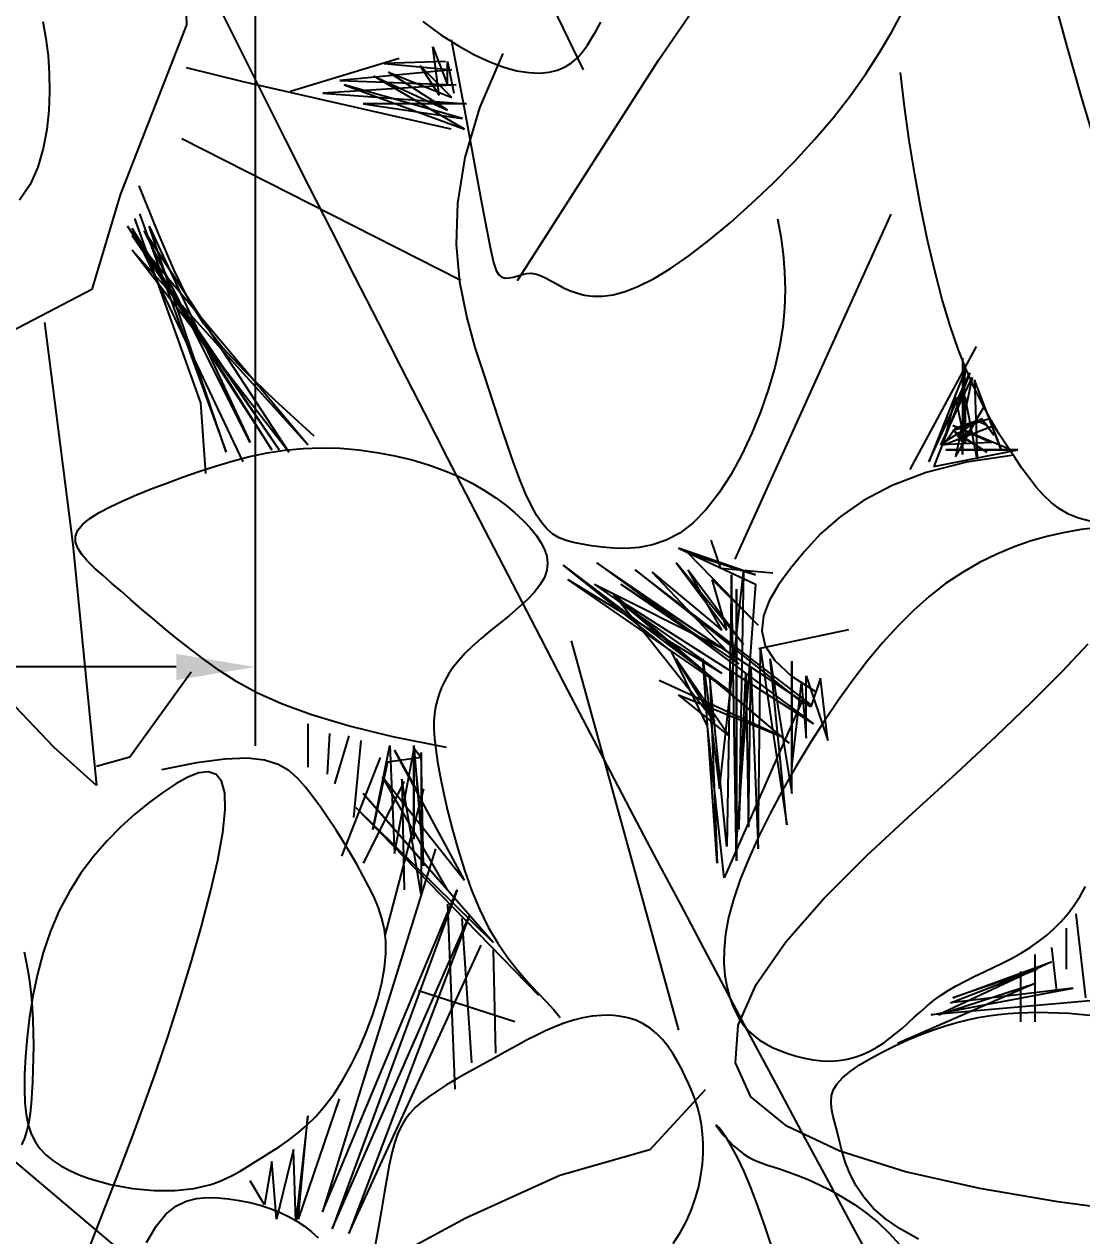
# Model space of a CAD drawing. Header units: metres. Extents: x 10 to 239, y 2 to 253.
# Drawn here: x 88.251 to 90.664, y 94.884 to 97.649 of the extents above; entities that cross this region are included whole.
import ezdxf

# ---------------------------------------------------------------- set-up
doc = ezdxf.new("R2010")
doc.units = ezdxf.units.M
doc.header["$MEASUREMENT"] = 0
doc.layers.get('Defpoints').update_dxf_attribs({"color": 9})
for name, color, linetype in [('-cotas', 252, 'Continuous'), ('1', 7, 'Continuous'), ('cot200', 9, 'Continuous')]:
    doc.layers.add(name, color=color, linetype=linetype)
doc.layers.add('barrera', color=7, linetype='Continuous', lineweight=0, true_color=0x9dbb63)
doc.layers.add('bloques ARBOLES', color=7, linetype='Continuous', true_color=0xb8d897)
doc.styles.get("Standard").update_dxf_attribs({"font": 'arial.ttf'})
doc.dimstyles.get("Standard").update_dxf_attribs({"dimtxt": 0.18, "dimasz": 0.18, "dimexe": 0.18, "dimexo": 0.0625, "dimgap": 0.09, "dimtad": 0, "dimtih": 1, "dimtoh": 1, "dimdec": 4, "dimzin": 0, "dimdsep": 46, "dimtxsty": 'Standard', "dimcen": 0.09, "dimadec": 0, "dimazin": 0, "dimtfac": 1, "dimtdec": 4, "dimtofl": 0, "dimtmove": 0, "dimatfit": 3, "dimfxl": 1, "dimtolj": 1, "dimtzin": 0, "dimarcsym": 0})

# ---------------------------------------------------------------- blocks, each defined once
blk = doc.blocks.new('A$C6F4E7DED')
for p, q in [((1279.9, 1524.13), (1274.19, 1355.98)), ((989.54, 1334.67), (919.23, 1436.97)), ((1034.6, 1328.92), (1069.94, 1401.67)), ((751.44, 1373.28), (743.2, 1342.88)), ((848.73, 1351.72), (842.3, 1363.75)), ((1026.93, 1352.71), (1024.14, 1357.6)), ((1029.63, 1348.06), (1026.93, 1352.71)), ((1131.67, 1358.08), (1120.66, 1350.05)), ((1274.19, 1355.98), (1314.13, 1253.38)), ((856.05, 1339.28), (848.73, 1351.72)), ((1032.38, 1343.72), (1029.63, 1348.06)), ((1114.47, 1347.15), (1106.86, 1306.9)), ((1120.66, 1350.05), (1110.19, 1343.35)), ((743.2, 1342.88), (734.69, 1313.14)), ((864.31, 1326.48), (856.05, 1339.28)), ((1035.26, 1339.73), (1032.38, 1343.72)), ((1038.38, 1336.17), (1035.26, 1339.73)), ((1097.27, 1305.84), (1083.09, 1338.6)), ((1100.36, 1337.91), (1091.2, 1333.64)), ((1110.19, 1343.35), (1100.36, 1337.91)), ((1125.57, 1342.76), (1116.65, 1319.84)), ((1121.74, 1313.47), (1125.57, 1342.76)), ((1074.53, 1201.8), (989.54, 1334.67)), ((1041.86, 1333.09), (1038.38, 1336.17)), ((1045.79, 1330.55), (1041.86, 1333.09)), ((1050.29, 1328.63), (1045.79, 1330.55)), ((1082.71, 1330.47), (1074.89, 1328.33)), ((1091.2, 1333.64), (1082.71, 1330.47)), ((1116.65, 1333.84), (1112.82, 1314.74)), ((1154.87, 1332.57), (1114.1, 1328.75)), ((1114.1, 1312.2), (1133.21, 1331.3)), ((1116.65, 1319.84), (1116.65, 1333.84)), ((1117.92, 1333.84), (1154.87, 1332.57)), ((1133.21, 1331.3), (1121.74, 1313.47)), ((1145.84, 1335.75), (1211.44, 1315.8)), ((841.1, 1306.74), (843.5, 1327.2)), ((873.58, 1313.41), (864.31, 1326.48)), ((1055.44, 1327.37), (1050.29, 1328.63)), ((1061.25, 1326.85), (1055.44, 1327.37)), ((1067.74, 1327.15), (1061.25, 1326.85)), ((1074.89, 1328.33), (1067.74, 1327.15)), ((1106.45, 1293.1), (1161.25, 1324.93)), ((1114.1, 1328.75), (1181.63, 1322.38)), ((1152.33, 1327.48), (1114.1, 1312.2)), ((1116.65, 1304.56), (1152.33, 1327.48)), ((1161.25, 1324.93), (1116.65, 1304.56)), ((1239.97, 1321.5), (1274.19, 1330.05)), ((1179.09, 1319.84), (1106.45, 1293.1)), ((1107.73, 1299.47), (1179.09, 1319.84)), ((1181.63, 1322.38), (1111.55, 1319.84)), ((1111.55, 1319.84), (1191.83, 1314.74)), ((1114.47, 1293), (1239.97, 1321.5)), ((734.69, 1313.14), (726.07, 1284.31)), ((883.91, 1300.13), (873.58, 1313.41)), ((1191.83, 1314.74), (1105.18, 1308.38)), ((1105.18, 1308.38), (1167.62, 1308.38)), ((1167.62, 1308.38), (1107.73, 1299.47)), ((838.22, 1286.14), (841.1, 1306.74)), ((1106.13, 1275.85), (1097.27, 1305.84)), ((1106.86, 1306.9), (1100.98, 1275.2)), ((895.29, 1286.74), (883.91, 1300.13)), ((907.51, 1273.45), (895.29, 1286.74)), ((1108.76, 1201.8), (1277.05, 1287.3)), ((834.9, 1265.67), (838.22, 1286.14)), ((920.27, 1260.5), (907.51, 1273.45)), ((1100.98, 1275.2), (1096.53, 1250.99)), ((1110.52, 1248.45), (1106.13, 1275.85)), ((831.2, 1245.59), (834.9, 1265.67)), ((933.29, 1248.11), (920.27, 1260.5)), ((1291.28, 1230.45), (1302.72, 1258.8)), ((1096.53, 1250.99), (1093.22, 1233.21)), ((1314.13, 1253.38), (1331.24, 1196.38)), ((827.16, 1226.17), (831.2, 1245.59)), ((946.29, 1236.53), (933.29, 1248.11)), ((1111.26, 1223.47), (1110.52, 1248.45)), ((849.21, 1241.7), (943.33, 1033.65)), ((917.66, 1238.85), (915.73, 1228.21)), ((958.98, 1225.98), (946.29, 1236.53)), ((1302.55, 1241.86), (1250.29, 1098.23)), ((1305.57, 1239.13), (1265.64, 1127.98)), ((915.73, 1228.21), (914.28, 1217.61)), ((1093.22, 1233.21), (1090.77, 1220.8)), ((1200.92, 1102.59), (1306.91, 1228.8)), ((1299.65, 1231.7), (1212.54, 1098.23)), ((1218.35, 1099.68), (1309.81, 1234.6)), ((1306.91, 1228.8), (1218.35, 1099.68)), ((1309.81, 1234.6), (1222.7, 1099.68)), ((1222.7, 1099.68), (1306.91, 1233.15)), ((1296.75, 1234.6), (1235.77, 1104.04)), ((1235.77, 1104.04), (1299.65, 1231.7)), ((1306.91, 1233.15), (1240.12, 1092.43)), ((1250.29, 1098.23), (1296.75, 1234.6)), ((1281.81, 1208.35), (1291.28, 1230.45)), ((822.84, 1207.67), (827.16, 1226.17)), ((971.08, 1216.7), (958.98, 1225.98)), ((1090.77, 1220.8), (1088.9, 1212.69)), ((1109.19, 1200.74), (1111.26, 1223.47)), ((914.28, 1217.61), (913.36, 1206.95)), ((982.31, 1208.93), (971.08, 1216.7)), ((1306.91, 1220.09), (1200.92, 1102.59)), ((1212.54, 1098.23), (1306.91, 1220.09)), ((818.29, 1190.35), (822.84, 1207.67)), ((913.36, 1206.95), (913.05, 1196.13)), ((992.44, 1202.82), (982.31, 1208.93)), ((1065.98, 1206.08), (1063.12, 1205.59)), ((1068.82, 1205.96), (1065.98, 1206.08)), ((1087.3, 1207.82), (1085.71, 1205.13)), ((1088.9, 1212.69), (1087.3, 1207.82)), ((1273.09, 1190.72), (1281.81, 1208.35)), ((1001.51, 1198.28), (992.44, 1202.82)), ((1050.67, 1199.5), (1047.06, 1197.59)), ((1054.03, 1201.39), (1050.67, 1199.5)), ((1057.2, 1203.11), (1054.03, 1201.39)), ((1060.21, 1204.55), (1057.2, 1203.11)), ((1063.12, 1205.59), (1060.21, 1204.55)), ((1071.63, 1205.39), (1068.82, 1205.96)), ((1074.37, 1204.61), (1071.63, 1205.39)), ((1077, 1203.82), (1074.37, 1204.61)), ((1079.49, 1203.26), (1077, 1203.82)), ((1081.79, 1203.14), (1079.49, 1203.26)), ((1083.87, 1203.69), (1081.79, 1203.14)), ((1085.71, 1205.13), (1083.87, 1203.69)), ((1105.15, 1180.09), (1109.19, 1200.74)), ((913.05, 1196.13), (913.43, 1185.05)), ((1009.61, 1195.12), (1001.51, 1198.28)), ((1016.84, 1193.19), (1009.61, 1195.12)), ((1023.28, 1192.31), (1016.84, 1193.19)), ((1029.04, 1192.29), (1023.28, 1192.31)), ((1034.21, 1192.98), (1029.04, 1192.29)), ((1038.88, 1194.2), (1034.21, 1192.98)), ((1043.15, 1195.78), (1038.88, 1194.2)), ((1047.06, 1197.59), (1043.15, 1195.78)), ((1331.24, 1196.38), (1391.14, 1165.03)), ((813.55, 1174.49), (818.29, 1190.35)), ((913.43, 1185.05), (914.55, 1173.62)), ((1263.85, 1175.8), (1273.09, 1190.72)), ((1099.98, 1161.34), (1105.15, 1180.09)), ((808.68, 1160.27), (813.55, 1174.49)), ((914.55, 1173.62), (916.49, 1161.74)), ((1252.89, 1161.81), (1263.85, 1175.8)), ((1359.76, 1176.43), (1342.65, 1042.48)), ((797.86, 1161.9), (837.8, 1087.8)), ((803.72, 1147.6), (808.68, 1160.27)), ((916.49, 1161.74), (919.32, 1149.31)), ((1094.5, 1144.33), (1099.98, 1161.34)), ((1238.94, 1146.98), (1252.89, 1161.81)), ((798.71, 1136.31), (803.72, 1147.6)), ((806.01, 1096.78), (804.56, 1147.56)), ((804.56, 1147.56), (826.34, 1092.43)), ((806.01, 1154.81), (806.01, 1096.78)), ((919.32, 1149.31), (923.09, 1136.31)), ((782.78, 1099.68), (798.75, 1141.76)), ((798.75, 1141.76), (797.3, 1093.88)), ((819.08, 1102.59), (800.2, 1143.21)), ((800.2, 1143.21), (810.37, 1095.33)), ((826.34, 1092.43), (801.66, 1146.11)), ((801.66, 1146.11), (823.43, 1089.53)), ((1089.41, 1128.89), (1094.5, 1144.33)), ((1220.79, 1129.55), (1238.94, 1146.98)), ((43.58, 1137.12), (41.72, 1126.89)), ((793.7, 1126.25), (798.71, 1136.31)), ((923.09, 1136.31), (927.71, 1123)), ((41.72, 1126.89), (40.41, 1116.45)), ((788.74, 1117.24), (793.7, 1126.25)), ((810.37, 1095.33), (792.94, 1125.8)), ((792.94, 1125.8), (806.01, 1104.04)), ((797.3, 1093.88), (804.56, 1131.6)), ((804.56, 1131.6), (804.56, 1104.04)), ((804.56, 1104.04), (810.37, 1131.6)), ((810.37, 1131.6), (817.63, 1104.04)), ((1084.79, 1114.96), (1089.41, 1128.89)), ((1197.18, 1107.75), (1220.79, 1129.55)), ((1265.64, 1127.98), (1262.78, 1085.23)), ((790.04, 1118.54), (782.78, 1099.68)), ((794.4, 1118.54), (787.14, 1108.39)), ((811.82, 1111.29), (790.04, 1118.54)), ((817.63, 1104.04), (794.4, 1118.54)), ((927.71, 1123), (933.12, 1109.72)), ((40.41, 1116.45), (39.69, 1105.77)), ((776.97, 1099.68), (811.82, 1114.19)), ((783.87, 1109.13), (788.74, 1117.24)), ((787.14, 1108.39), (791.49, 1114.19)), ((817.63, 1102.59), (787.14, 1114.19)), ((811.82, 1114.19), (788.59, 1104.04)), ((791.49, 1114.19), (797.3, 1117.09)), ((791.49, 1098.23), (811.82, 1111.29)), ((797.3, 1117.09), (810.37, 1112.74)), ((810.37, 1112.74), (817.63, 1102.59)), ((1080.56, 1102.49), (1084.79, 1114.96)), ((39.69, 1105.77), (39.56, 1094.82)), ((779.13, 1101.74), (783.87, 1109.13)), ((788.59, 1104.04), (819.08, 1102.59)), ((810.37, 1109.84), (791.49, 1098.23)), ((806.01, 1104.04), (810.37, 1109.84)), ((933.12, 1109.72), (939.2, 1096.8)), ((823.43, 1089.53), (772.62, 1099.68)), ((772.62, 1099.68), (816.17, 1099.68)), ((774.57, 1094.93), (779.13, 1101.74)), ((816.17, 1099.68), (776.97, 1099.68)), ((939.2, 1096.8), (945.88, 1084.58)), ((1076.67, 1091.42), (1080.56, 1102.49)), ((1159.33, 1098.06), (1148.55, 1096.02)), ((1170.35, 1099.56), (1159.33, 1098.06)), ((1181.52, 1100.49), (1170.35, 1099.56)), ((1192.71, 1100.79), (1181.52, 1100.49)), ((1203.84, 1100.43), (1192.71, 1100.79)), ((1214.8, 1099.38), (1203.84, 1100.43)), ((1225.58, 1097.7), (1214.8, 1099.38)), ((1236.17, 1095.49), (1225.58, 1097.7)), ((39.56, 1094.82), (40.06, 1083.56)), ((770.21, 1088.54), (774.57, 1094.93)), ((775.05, 1096.35), (803.74, 1092.07)), ((803.74, 1092.07), (828.09, 1085.86)), ((1073.05, 1081.72), (1076.67, 1091.42)), ((1128.15, 1090.51), (1118.75, 1087.13)), ((1138.12, 1093.48), (1128.15, 1090.51)), ((1148.55, 1096.02), (1138.12, 1093.48)), ((1246.56, 1092.83), (1236.17, 1095.49)), ((1256.76, 1089.82), (1246.56, 1092.83)), ((1266.74, 1086.54), (1256.76, 1089.82)), ((40.06, 1083.56), (41.24, 1072.02)), ((761.68, 1077.13), (765.95, 1082.6)), ((765.95, 1082.6), (770.21, 1088.54)), ((828.09, 1085.86), (848.59, 1078.09)), ((945.88, 1084.58), (953.05, 1073.4)), ((1109.99, 1083.4), (1101.89, 1079.38)), ((1118.75, 1087.13), (1109.99, 1083.4)), ((1276.52, 1083.08), (1266.74, 1086.54)), ((1286.08, 1079.53), (1276.52, 1083.08)), ((757.28, 1072.19), (761.68, 1077.13)), ((848.59, 1078.09), (865.7, 1069.1)), ((1069.63, 1073.32), (1073.05, 1081.72)), ((1094.45, 1075.12), (1087.67, 1070.68)), ((1101.89, 1079.38), (1094.45, 1075.12)), ((1295.39, 1075.97), (1286.08, 1079.53)), ((1304.3, 1072.41), (1295.39, 1075.97)), ((41.24, 1072.02), (43.33, 1060.48)), ((747.63, 1064), (752.64, 1067.79)), ((752.64, 1067.79), (757.28, 1072.19)), ((865.7, 1069.1), (879.9, 1059.24)), ((953.05, 1073.4), (960.63, 1063.59)), ((1066.35, 1066.18), (1069.63, 1073.32)), ((1087.67, 1070.68), (1081.53, 1066.14)), ((1312.64, 1068.84), (1304.3, 1072.41)), ((1320.25, 1065.28), (1312.64, 1068.84)), ((43.33, 1060.48), (46.59, 1049.29)), ((736.07, 1058.35), (742.15, 1060.84)), ((742.15, 1060.84), (747.63, 1064)), ((960.63, 1063.59), (968.53, 1055.5)), ((1059.9, 1055.46), (1063.13, 1060.25)), ((1063.13, 1060.25), (1066.35, 1066.18)), ((1076.03, 1061.55), (1071.16, 1056.97)), ((1081.53, 1066.14), (1076.03, 1061.55)), ((1326.94, 1061.72), (1320.25, 1065.28)), ((1332.54, 1058.16), (1326.94, 1061.72)), ((725.18, 1052.53), (734.51, 1051.45)), ((729.33, 1056.57), (736.07, 1058.35)), ((879.9, 1059.24), (891.67, 1048.86)), ((968.53, 1055.5), (976.64, 1049.36)), ((1056.59, 1051.68), (1059.9, 1055.46)), ((1071.16, 1056.97), (1066.93, 1052.46)), ((1336.88, 1054.59), (1332.54, 1058.16)), ((1339.8, 1051.03), (1336.88, 1054.59)), ((46.59, 1049.29), (51.27, 1038.81)), ((734.51, 1051.45), (744.26, 1049.78)), ((744.26, 1049.78), (754.31, 1047.51)), ((754.31, 1047.51), (764.56, 1044.6)), ((891.67, 1048.86), (901.48, 1038.31)), ((976.64, 1049.36), (984.86, 1045)), ((1045.22, 1044.87), (1049.34, 1046.54)), ((1049.34, 1046.54), (1053.1, 1048.75)), ((1053.1, 1048.75), (1056.59, 1051.68)), ((1063.33, 1048.06), (1060.41, 1043.77)), ((1066.93, 1052.46), (1063.33, 1048.06)), ((1341.16, 1047.46), (1339.8, 1051.03)), ((1341.08, 1043.85), (1341.16, 1047.46)), ((51.27, 1038.81), (57.64, 1029.38)), ((764.56, 1044.6), (774.95, 1041)), ((774.95, 1041), (785.39, 1036.67)), ((901.48, 1038.31), (909.82, 1027.95)), ((930.87, 1024.25), (977.33, 1040.21)), ((977.33, 1040.21), (930.87, 1018.44)), ((951.89, 1027.95), (957.59, 1045.05)), ((984.86, 1045), (993.07, 1042.17)), ((993.07, 1042.17), (1001.15, 1040.6)), ((1001.15, 1040.6), (1008.98, 1040.03)), ((1008.98, 1040.03), (1016.46, 1040.21)), ((1016.46, 1040.21), (1023.45, 1040.86)), ((1023.45, 1040.86), (1029.85, 1041.73)), ((1029.85, 1041.73), (1035.57, 1042.62)), ((1035.57, 1042.62), (1040.66, 1043.62)), ((1040.66, 1043.62), (1045.22, 1044.87)), ((1058.25, 1039.55), (1056.89, 1035.36)), ((1060.41, 1043.77), (1058.25, 1039.55)), ((1342.65, 1042.48), (1328.39, 897.13)), ((1337.24, 1036.37), (1339.72, 1040.17)), ((1339.72, 1040.17), (1341.08, 1043.85)), ((785.39, 1036.67), (795.8, 1031.56)), ((795.8, 1031.56), (806.11, 1025.63)), ((929.42, 993.78), (971.53, 1037.3)), ((971.53, 1037.3), (930.87, 1024.25)), ((938.13, 982.18), (978.79, 1031.5)), ((978.79, 1031.5), (948.3, 990.88)), ((952.65, 980.73), (1026.7, 1031.5)), ((1026.7, 1031.5), (957.01, 980.73)), ((1056.89, 1035.36), (1056.4, 1031.16)), ((1056.4, 1031.16), (1056.83, 1026.94)), ((1329.57, 1028.25), (1333.8, 1032.41)), ((1333.8, 1032.41), (1337.24, 1036.37)), ((806.11, 1025.63), (816.23, 1018.85)), ((897.48, 945.91), (1003.47, 1027.15)), ((1003.47, 1027.15), (903.29, 947.36)), ((909.82, 1027.95), (916.98, 1018.05)), ((920.51, 1025.1), (951.89, 1027.95)), ((971.53, 1027.15), (938.13, 982.18)), ((952.65, 895.13), (938.13, 1025.7)), ((938.13, 1025.7), (941.04, 870.47)), ((941.04, 970.57), (993.3, 1025.7)), ((942.49, 851.61), (945.39, 1024.25)), ((1047.02, 1030.05), (945.39, 953.16)), ((945.39, 1024.25), (948.3, 860.32)), ((951.2, 990.88), (971.53, 1027.15)), ((993.3, 1025.7), (951.2, 990.88)), ((981.69, 977.82), (1047.02, 1030.05)), ((1056.83, 1026.94), (1058.27, 1022.65)), ((1319.35, 1019.21), (1324.7, 1023.87)), ((1324.7, 1023.87), (1329.57, 1028.25)), ((816.23, 1018.85), (826.1, 1011.18)), ((916.98, 1018.05), (922.62, 1008.56)), ((957.01, 1021.35), (929.42, 993.78)), ((930.87, 1018.44), (942.49, 864.67)), ((1012.18, 1018.44), (941.04, 970.57)), ((945.39, 953.16), (1044.12, 1021.35)), ((948.3, 990.88), (957.01, 1021.35)), ((1044.12, 1021.35), (951.2, 964.77)), ((951.2, 964.77), (1028.15, 1018.44)), ((1028.15, 1018.44), (952.65, 980.73)), ((957.01, 980.73), (1012.18, 1018.44)), ((1058.27, 1022.65), (1060.75, 1018.26)), ((1060.75, 1018.26), (1064.3, 1013.74)), ((1313.67, 1014.25), (1319.35, 1019.21)), ((826.1, 1011.18), (835.73, 1002.64)), ((1004.92, 1015.54), (896.03, 934.3)), ((896.03, 934.3), (1016.53, 1011.19)), ((897.48, 944.46), (1004.92, 1015.54)), ((910.55, 922.7), (1016.53, 1012.64)), ((1016.53, 1011.19), (910.55, 922.7)), ((942.49, 864.67), (942.49, 1015.54)), ((942.49, 1015.54), (942.49, 851.61)), ((1016.53, 1012.64), (955.56, 935.75)), ((1064.3, 1013.74), (1068.74, 1009.13)), ((1068.74, 1009.13), (1073.85, 1004.45)), ((1301.27, 1003.49), (1307.65, 1009)), ((1307.65, 1009), (1313.67, 1014.25)), ((835.73, 1002.64), (845.14, 993.28)), ((922.62, 1008.56), (926.2, 999.37)), ((1073.85, 1004.45), (1079.41, 999.73)), ((1294.52, 997.74), (1301.27, 1003.49)), ((926.2, 999.37), (927.2, 990.37)), ((1079.41, 999.73), (1085.19, 995.02)), ((1085.19, 995.02), (1090.97, 990.34)), ((1287.36, 991.78), (1294.52, 997.74)), ((845.14, 993.28), (854.36, 983.13)), ((874.88, 990.9), (929.07, 979.5)), ((927.2, 990.37), (925.09, 981.43)), ((1090.97, 990.34), (1096.52, 985.72)), ((1279.78, 985.64), (1287.36, 991.78)), ((745.98, 965.88), (730.33, 982.59)), ((854.36, 983.13), (863.4, 972.24)), ((925.09, 981.43), (919.34, 972.44)), ((1042.08, 984.27), (977.39, 749.54)), ((1096.52, 985.72), (1101.63, 981.21)), ((1101.63, 981.21), (1106.12, 976.82)), ((1271.75, 979.34), (1279.78, 985.64)), ((1354.06, 919.93), (1413.96, 982.63)), ((863.4, 972.24), (872.29, 960.65)), ((922.16, 973.47), (909.09, 892.23)), ((919.34, 972.44), (909.44, 963.29)), ((927.97, 979.27), (912, 873.37)), ((912, 873.37), (922.16, 973.47)), ((929.42, 858.86), (927.97, 979.27)), ((978.79, 973.47), (946.84, 927.05)), ((962.81, 973.47), (952.65, 895.13)), ((954.1, 850.16), (962.81, 973.47)), ((955.56, 935.75), (978.79, 973.47)), ((959.91, 932.85), (981.69, 977.82)), ((1106.12, 976.82), (1109.99, 972.55)), ((1109.99, 972.55), (1113.29, 968.37)), ((1254.16, 966.34), (1263.26, 972.89)), ((1263.26, 972.89), (1271.75, 979.34)), ((764.43, 947.3), (745.98, 965.88)), ((909.09, 892.23), (909.09, 972.02)), ((909.09, 972.02), (909.09, 908.19)), ((933.78, 967.67), (929.42, 858.86)), ((935.23, 871.92), (933.78, 967.67)), ((1113.29, 968.37), (1116.07, 964.28)), ((1243.87, 959.71), (1254.16, 966.34)), ((1271.34, 965.53), (1308.42, 914.23)), ((872.29, 960.65), (881.05, 948.39)), ((900.38, 963.32), (887.32, 924.15)), ((887.32, 924.15), (891.67, 961.87)), ((891.67, 961.87), (897.48, 944.46)), ((909.44, 963.29), (894.84, 953.85)), ((900.38, 925.6), (900.38, 963.32)), ((903.29, 958.96), (900.38, 925.6)), ((909.09, 908.19), (903.29, 958.96)), ((916.35, 927.05), (988.95, 960.42)), ((936.68, 964.77), (935.23, 871.92)), ((941.04, 870.47), (936.68, 964.77)), ((948.3, 860.32), (958.46, 961.87)), ((958.46, 961.87), (954.1, 850.16)), ((1116.07, 964.28), (1118.39, 960.26)), ((1118.39, 960.26), (1120.28, 956.29)), ((1231.67, 953.03), (1243.87, 959.71)), ((977.33, 951.71), (916.35, 927.05)), ((946.84, 927.05), (977.33, 951.71)), ((1120.28, 956.29), (1121.81, 952.35)), ((1121.81, 952.35), (1123.02, 948.43)), ((1216.85, 946.32), (1231.67, 953.03)), ((785.67, 926.84), (764.43, 947.3)), ((881.05, 948.39), (889.72, 935.51)), ((903.29, 947.36), (949.75, 841.46)), ((1123.02, 948.43), (1123.96, 944.48)), ((1123.96, 944.48), (1124.6, 940.37)), ((1198.72, 939.63), (1216.85, 946.32)), ((1124.6, 940.37), (1124.93, 935.92)), ((1124.93, 935.92), (1124.93, 930.97)), ((1176.56, 932.98), (1198.72, 939.63)), ((889.72, 935.51), (898.27, 922.07)), ((949.75, 841.46), (959.91, 932.85)), ((1124.93, 930.97), (1124.56, 925.35)), ((1149.66, 926.41), (1176.56, 932.98)), ((1187.86, 928.5), (1189.31, 903.84)), ((1200.92, 934.3), (1200.92, 908.19)), ((809.7, 904.49), (785.67, 926.84)), ((898.27, 922.07), (906.61, 908.24)), ((1117.32, 919.93), (1149.66, 926.41)), ((1124.56, 925.35), (1123.83, 918.89)), ((1137.04, 921.25), (1131.23, 848.71)), ((1137.04, 864.67), (1137.04, 921.25)), ((1151.56, 921.25), (1148.66, 855.96)), ((1161.72, 870.47), (1151.56, 921.25)), ((1168.98, 924.15), (1173.34, 877.72)), ((1176.24, 927.05), (1184.95, 898.03)), ((1106.55, 840.01), (1148.66, 918.34)), ((1123.83, 918.89), (1122.69, 911.42)), ((1131.23, 848.71), (1132.68, 916.89)), ((1137.04, 919.8), (1132.68, 913.99)), ((1132.68, 916.89), (1132.68, 831.3)), ((1132.68, 913.99), (1153.01, 911.09)), ((1134.14, 892.23), (1137.04, 919.8)), ((1148.66, 918.34), (1134.14, 892.23)), ((1148.66, 855.96), (1137.04, 918.34)), ((1137.04, 918.34), (1137.04, 864.67)), ((1157.37, 913.99), (1180.6, 854.51)), ((1298.93, 603.85), (1669.06, 916.06)), ((1308.42, 914.23), (1328.39, 908.53)), ((1328.39, 897.13), (1354.06, 919.93)), ((906.61, 908.24), (914.58, 894.23)), ((1122.69, 911.42), (1121.12, 902.78)), ((1153.01, 911.09), (1161.72, 870.47)), ((1212.42, 906.11), (1218.87, 909.82)), ((1218.87, 909.82), (1227.07, 912.35)), ((1227.07, 912.35), (1237.62, 913.5)), ((1237.62, 913.5), (1251.11, 913.04)), ((1251.11, 913.04), (1268.15, 910.76)), ((1268.15, 910.76), (1289.31, 906.45)), ((836.2, 880.37), (809.7, 904.49)), ((1155.91, 902.39), (1106.55, 840.01)), ((1116.71, 834.2), (1155.91, 902.39)), ((1121.12, 902.78), (1119.12, 892.89)), ((1132.68, 831.3), (1144.3, 900.94)), ((1144.3, 900.94), (1142.85, 834.2)), ((1142.85, 899.49), (1167.53, 850.16)), ((1202.39, 896.04), (1207.13, 901.45)), ((1207.13, 901.45), (1212.42, 906.11)), ((1251.13, 892.7), (1253.02, 899.71)), ((1253.02, 899.71), (1256.36, 903.81)), ((1256.36, 903.81), (1260.97, 905.35)), ((1260.97, 905.35), (1266.67, 904.67)), ((1266.67, 904.67), (1273.28, 902.13)), ((1273.28, 902.13), (1280.62, 898.07)), ((914.58, 894.23), (922.06, 880.23)), ((1089.13, 802.29), (1167.53, 892.23)), ((1119.12, 892.89), (1116.66, 881.95)), ((1167.53, 892.23), (1116.71, 834.2)), ((1131.23, 895.13), (1154.46, 806.64)), ((1197.72, 890.09), (1202.39, 896.04)), ((1250.86, 882.43), (1251.13, 892.7)), ((1280.62, 898.07), (1288.51, 892.84)), ((1288.51, 892.84), (1296.78, 886.73)), ((1193.06, 883.72), (1197.72, 890.09)), ((1296.78, 886.73), (1305.26, 879.79)), ((863.51, 854.97), (836.2, 880.37)), ((922.06, 880.23), (928.9, 866.44)), ((1061.54, 770.37), (1171.89, 883.53)), ((1171.89, 883.53), (1089.13, 802.29)), ((1116.66, 881.95), (1113.74, 870.28)), ((1188.44, 877.03), (1193.06, 883.72)), ((1252.32, 868.73), (1250.86, 882.43)), ((1305.26, 879.79), (1313.78, 872.06)), ((1113.74, 870.28), (1110.37, 858.19)), ((1179.52, 863.11), (1183.91, 870.13)), ((1183.91, 870.13), (1188.44, 877.03)), ((1313.78, 872.06), (1322.16, 863.52)), ((928.9, 866.44), (934.96, 853.07)), ((1175.29, 856.08), (1179.52, 863.11)), ((1255.34, 852.05), (1252.32, 868.73)), ((1322.16, 863.52), (1330.25, 854.2)), ((1110.37, 858.19), (1106.52, 845.97)), ((1123.97, 858.86), (1192.21, 639.81)), ((1171.29, 849.14), (1175.29, 856.08)), ((889.66, 828.88), (863.51, 854.97)), ((934.96, 853.07), (940.11, 840.3)), ((1167.54, 842.41), (1171.29, 849.14)), ((1259.67, 833.03), (1255.34, 852.05)), ((1330.25, 854.2), (1337.86, 844.1)), ((1106.52, 845.97), (1102.2, 833.94)), ((1164.1, 835.93), (1167.54, 842.41)), ((1337.86, 844.1), (1344.84, 833.22)), ((735.08, 830.34), (731.8, 836.15)), ((940.11, 840.3), (944.19, 828.35)), ((1102.2, 833.94), (1097.41, 822.39)), ((1192.21, 639.81), (1110.91, 834.2)), ((1110.91, 834.2), (1186.4, 629.65)), ((1161.03, 829.61), (1164.1, 835.93)), ((738.62, 824.9), (735.08, 830.34)), ((912.66, 802.72), (889.66, 828.88)), ((944.19, 828.35), (947.13, 817.37)), ((1158.41, 823.31), (1161.03, 829.61)), ((1265.08, 812.29), (1259.67, 833.03)), ((1344.84, 833.22), (1351, 821.59)), ((737.77, 819.7), (731.97, 768.92)), ((742.42, 819.83), (738.62, 824.9)), ((746.48, 815.12), (742.42, 819.83)), ((1097.41, 822.39), (1092.12, 811.64)), ((1116.71, 825.5), (1112.36, 713.79)), ((1156.32, 816.89), (1158.41, 823.31)), ((1351, 821.59), (1356.24, 809.25)), ((750.79, 810.74), (746.48, 815.12)), ((947.13, 817.37), (948.99, 807.34)), ((1092.12, 811.64), (1086.38, 801.91)), ((1108, 816.79), (1102.2, 729.75)), ((1186.4, 629.65), (1103.65, 818.24)), ((1103.65, 818.24), (1176.24, 626.75)), ((1154.83, 810.21), (1156.32, 816.89)), ((1271.31, 790.46), (1265.08, 812.29)), ((743.58, 810.99), (743.58, 786.33)), ((755.36, 806.66), (750.79, 810.74)), ((760.18, 802.87), (755.36, 806.66)), ((948.99, 807.34), (949.91, 798.23)), ((1154.02, 803.12), (1154.83, 810.21)), ((1356.24, 809.25), (1360.57, 796.42)), ((752.29, 799.39), (749.39, 773.27)), ((765.24, 799.33), (760.18, 802.87)), ((770.55, 796.03), (765.24, 799.33)), ((930.55, 777.07), (912.66, 802.72)), ((949.91, 798.23), (950.01, 789.97)), ((1086.38, 801.91), (1080.35, 793.19)), ((1089.13, 797.93), (1087.68, 735.55)), ((1176.24, 626.75), (1096.39, 800.84)), ((1153.96, 795.49), (1154.02, 803.12)), ((1372.14, 796.8), (1370.82, 790.69)), ((811.82, 768.92), (752.29, 790.68)), ((752.29, 790.68), (820.53, 758.77)), ((762.45, 795.03), (762.45, 754.41)), ((776.08, 792.94), (770.55, 796.03)), ((781.77, 790.02), (776.08, 792.94)), ((787.55, 787.21), (781.77, 790.02)), ((950.01, 789.97), (949.42, 782.53)), ((1080.35, 793.19), (1074.22, 785.4)), ((1154.72, 787.17), (1153.96, 795.49)), ((1278.12, 768.17), (1271.31, 790.46)), ((1360.57, 796.42), (1364.07, 783.33)), ((1370.82, 790.69), (1369.64, 784.29)), ((813.27, 766.02), (761, 786.33)), ((761, 786.33), (811.82, 768.92)), ((771.17, 784.88), (771.17, 754.41)), ((793.32, 784.48), (787.55, 787.21)), ((799.01, 781.78), (793.32, 784.48)), ((949.42, 782.53), (948.26, 775.85)), ((1074.22, 785.4), (1068.18, 778.43)), ((1156.36, 778.09), (1154.72, 787.17)), ((1364.07, 783.33), (1366.83, 770.26)), ((1369.64, 784.29), (1368.63, 777.57)), ((820.53, 758.77), (762.45, 777.62)), ((762.45, 777.62), (845.21, 741.36)), ((804.54, 779.05), (799.01, 781.78)), ((809.84, 776.26), (804.54, 779.05)), ((814.81, 773.36), (809.84, 776.26)), ((941.33, 752.54), (930.55, 777.07)), ((948.26, 775.85), (946.67, 769.88)), ((1068.18, 778.43), (1062.43, 772.22)), ((1158.8, 768.42), (1156.36, 778.09)), ((1368.63, 777.57), (1367.84, 770.49)), ((724.71, 767.47), (824.89, 758.77)), ((824.89, 758.77), (739.22, 774.72)), ((739.22, 774.72), (813.27, 766.02)), ((819.41, 770.3), (814.81, 773.36)), ((823.68, 767.13), (819.41, 770.3)), ((946.67, 769.88), (944.76, 764.57)), ((1062.43, 772.22), (1057.16, 766.67)), ((1076.06, 754.41), (1134.14, 773.27)), ((1161.96, 758.39), (1158.8, 768.42)), ((1285.27, 746.05), (1278.12, 768.17)), ((1366.83, 770.26), (1368.9, 757.45)), ((1367.84, 770.49), (1367.25, 763.13)), ((754.41, 760.19), (748.24, 760)), ((760.51, 760.23), (754.41, 760.19)), ((766.55, 760.11), (760.51, 760.23)), ((827.68, 763.87), (823.68, 767.13)), ((831.48, 760.56), (827.68, 763.87)), ((835.15, 757.24), (831.48, 760.56)), ((944.76, 764.57), (942.64, 759.87)), ((1052.58, 761.69), (1048.86, 757.2)), ((1057.16, 766.67), (1052.58, 761.69)), ((1367.25, 763.13), (1366.85, 755.59)), ((735.71, 759.14), (729.33, 758.46)), ((742.01, 759.66), (735.71, 759.14)), ((748.24, 760), (742.01, 759.66)), ((772.53, 759.86), (766.55, 760.11)), ((778.48, 759.47), (772.53, 759.86)), ((784.42, 758.91), (778.48, 759.47)), ((790.44, 758.13), (784.42, 758.91)), ((796.58, 757.1), (790.44, 758.13)), ((802.91, 755.78), (796.58, 757.1)), ((809.48, 754.12), (802.91, 755.78)), ((816.36, 752.1), (809.48, 754.12)), ((838.75, 753.94), (835.15, 757.24)), ((842.35, 750.7), (838.75, 753.94)), ((940.31, 755.72), (937.75, 752.06)), ((942.64, 759.87), (940.31, 755.72)), ((994.46, 750.65), (998.63, 753.36)), ((998.63, 753.36), (1003.16, 755.47)), ((1003.16, 755.47), (1008, 757.01)), ((1008, 757.01), (1013.1, 758)), ((1013.1, 758), (1018.41, 758.46)), ((1018.41, 758.46), (1023.88, 758.41)), ((1023.88, 758.41), (1029.46, 757.89)), ((1029.46, 757.89), (1035.11, 756.91)), ((1035.11, 756.91), (1040.76, 755.5)), ((1040.76, 755.5), (1046.39, 753.7)), ((1046.39, 753.7), (1052, 751.54)), ((1165.73, 748.25), (1161.96, 758.39)), ((1366.85, 755.59), (1366.63, 747.95)), ((1368.9, 757.45), (1370.38, 745.16)), ((823.61, 749.66), (816.36, 752.1)), ((831.23, 746.79), (823.61, 749.66)), ((839.07, 743.54), (831.23, 746.79)), ((846.02, 747.56), (842.35, 750.7)), ((849.81, 744.55), (846.02, 747.56)), ((931.84, 745.98), (928.44, 743.44)), ((934.94, 748.83), (931.84, 745.98)), ((937.75, 752.06), (934.94, 748.83)), ((943.04, 729.73), (941.33, 752.54)), ((987.1, 743.75), (990.62, 747.42)), ((990.62, 747.42), (994.46, 750.65)), ((1052, 751.54), (1057.62, 749.06)), ((1057.62, 749.06), (1063.27, 746.32)), ((1063.27, 746.32), (1068.99, 743.36)), ((1170.04, 738.21), (1165.73, 748.25)), ((1292.52, 724.73), (1285.27, 746.05)), ((1366.63, 747.95), (1366.55, 740.31)), ((846.89, 740.01), (839.07, 743.54)), ((854.5, 736.27), (846.89, 740.01)), ((853.74, 741.72), (849.81, 744.55)), ((857.82, 739.12), (853.74, 741.72)), ((862.05, 736.79), (857.82, 739.12)), ((920.64, 739.05), (916.21, 737.11)), ((924.72, 741.15), (920.64, 739.05)), ((928.44, 743.44), (924.72, 741.15)), ((980.88, 735.4), (983.86, 739.72)), ((983.86, 739.72), (987.1, 743.75)), ((1068.99, 743.36), (1074.79, 740.22)), ((1074.79, 740.22), (1080.7, 736.95)), ((1366.55, 740.31), (1366.6, 732.76)), ((1370.38, 745.16), (1371.33, 733.63)), ((861.66, 732.39), (854.5, 736.27)), ((868.17, 728.46), (861.66, 732.39)), ((866.44, 734.77), (862.05, 736.79)), ((871, 733.13), (866.44, 734.77)), ((875.73, 731.89), (871, 733.13)), ((880.64, 731.12), (875.73, 731.89)), ((885.72, 730.83), (880.64, 731.12)), ((890.92, 731), (885.72, 730.83)), ((896.16, 731.58), (890.92, 731)), ((901.38, 732.53), (896.16, 731.58)), ((906.51, 733.8), (901.38, 732.53)), ((911.48, 735.34), (906.51, 733.8)), ((916.21, 737.11), (911.48, 735.34)), ((978.14, 730.89), (980.88, 735.4)), ((1080.7, 736.95), (1086.75, 733.6)), ((1086.75, 733.6), (1092.94, 730.2)), ((1174.77, 728.52), (1170.04, 738.21)), ((1366.6, 732.76), (1366.77, 725.4)), ((1371.33, 733.63), (1371.83, 723.13)), ((873.81, 724.56), (868.17, 728.46)), ((878.37, 720.77), (873.81, 724.56)), ((933.69, 709.23), (943.04, 729.73)), ((973.27, 721.57), (975.61, 726.25)), ((975.61, 726.25), (978.14, 730.89)), ((1092.94, 730.2), (1099.19, 726.77)), ((1099.19, 726.77), (1105.4, 723.32)), ((1179.85, 719.41), (1174.77, 728.52)), ((1299.65, 704.69), (1292.52, 724.73)), ((1366.77, 725.4), (1367.03, 718.33)), ((881.68, 717.14), (878.37, 720.77)), ((883.85, 713.59), (881.68, 717.14)), ((969.12, 712.24), (971.1, 716.91)), ((971.1, 716.91), (973.27, 721.57)), ((1105.4, 723.32), (1111.47, 719.85)), ((1111.47, 719.85), (1117.3, 716.39)), ((1117.3, 716.39), (1122.78, 712.94)), ((1185.16, 711.12), (1179.85, 719.41)), ((1367.03, 718.33), (1367.37, 711.61)), ((1371.83, 723.13), (1371.94, 713.84)), ((885.03, 710.02), (883.85, 713.59)), ((885.39, 706.33), (885.03, 710.02)), ((912.09, 691.52), (933.69, 709.23)), ((961.24, 713.41), (994.77, 677.33)), ((967.34, 707.51), (969.12, 712.24)), ((1122.78, 712.94), (1127.82, 709.51)), ((1127.82, 709.51), (1132.32, 706.11)), ((1190.64, 703.82), (1185.16, 711.12)), ((1367.37, 711.61), (1367.84, 705.29)), ((1371.94, 713.84), (1371.63, 705.71)), ((884.27, 698.16), (885.08, 702.41)), ((885.08, 702.41), (885.39, 706.33)), ((964.53, 697.67), (965.8, 702.67)), ((965.8, 702.67), (967.34, 707.51)), ((1132.32, 706.11), (1136.2, 702.72)), ((1136.2, 702.72), (1139.51, 699.23)), ((1182.05, 707.99), (1206.73, 635.45)), ((1196.2, 697.46), (1190.64, 703.82)), ((1306.63, 685.87), (1299.65, 704.69)), ((1367.84, 705.29), (1368.48, 699.39)), ((1371.63, 705.71), (1370.88, 698.6)), ((883.11, 693.48), (884.27, 698.16)), ((963.54, 692.46), (964.53, 697.67)), ((1139.51, 699.23), (1142.34, 695.5)), ((1142.34, 695.5), (1144.76, 691.37)), ((1201.81, 691.93), (1196.2, 697.46)), ((1206.73, 635.45), (1200.92, 697.83)), ((1200.92, 697.83), (1208.18, 634)), ((1368.48, 699.39), (1369.33, 693.91)), ((1370.88, 698.6), (1369.63, 692.41)), ((880.1, 676.53), (912.09, 691.52)), ((880.34, 682.43), (881.77, 688.25)), ((881.77, 688.25), (883.11, 693.48)), ((948.29, 684.1), (950.88, 687.96)), ((951.94, 688.19), (949.79, 685.65)), ((950.88, 687.96), (952.89, 690.57)), ((953.56, 690.28), (951.94, 688.19)), ((952.89, 690.57), (954.22, 692.01)), ((954.55, 691.73), (953.56, 690.28)), ((954.22, 692.01), (954.79, 692.37)), ((954.79, 692.37), (954.55, 691.73)), ((962.87, 686.99), (963.54, 692.46)), ((1144.76, 691.37), (1146.84, 686.71)), ((1207.4, 687.11), (1201.81, 691.93)), ((1212.91, 682.88), (1207.4, 687.11)), ((1369.63, 692.41), (1367.86, 687)), ((1369.33, 693.91), (1370.45, 688.89)), ((1370.45, 688.89), (1371.87, 684.33)), ((878.68, 676.1), (880.34, 682.43)), ((944.33, 679.98), (941.23, 677.22)), ((947.22, 682.86), (944.33, 679.98)), ((945.19, 678.91), (948.29, 684.1)), ((949.79, 685.65), (947.22, 682.86)), ((962.53, 681.2), (962.87, 686.99)), ((962.55, 675.07), (962.53, 681.2)), ((1146.84, 686.71), (1148.67, 681.38)), ((1148.67, 681.38), (1150.32, 675.22)), ((1218.29, 679.15), (1212.91, 682.88)), ((1313.43, 668.04), (1306.63, 685.87)), ((1365.52, 682.27), (1362.59, 678.07)), ((1367.86, 687), (1365.52, 682.27)), ((1371.87, 684.33), (1373.65, 680.26)), ((840.41, 664.05), (880.1, 676.53)), ((876.59, 669.42), (878.68, 676.1)), ((934.79, 672.72), (931.47, 671.05)), ((938.03, 674.76), (934.79, 672.72)), ((941.23, 677.22), (938.03, 674.76)), ((941.67, 672.31), (945.19, 678.91)), ((962.98, 668.64), (962.55, 675.07)), ((994.77, 677.33), (1048.93, 661.87)), ((1150.32, 675.22), (1151.88, 668.1)), ((1208.18, 634), (1209.63, 677.52)), ((1209.63, 677.52), (1219.8, 635.45)), ((1223.48, 675.79), (1218.29, 679.15)), ((1228.43, 672.7), (1223.48, 675.79)), ((1233.1, 669.77), (1228.43, 672.7)), ((1359.02, 674.3), (1354.79, 670.85)), ((1362.59, 678.07), (1359.02, 674.3)), ((873.86, 662.51), (876.59, 669.42)), ((915.78, 665.58), (910.85, 663.9)), ((920.23, 667), (915.78, 665.58)), ((924.27, 668.31), (920.23, 667)), ((927.99, 669.62), (924.27, 668.31)), ((931.47, 671.05), (927.99, 669.62)), ((937.82, 664.23), (941.67, 672.31)), ((963.86, 661.98), (962.98, 668.64)), ((1151.88, 668.1), (1153.41, 659.92)), ((1219.8, 635.45), (1222.7, 670.27)), ((1222.7, 670.27), (1227.06, 644.16)), ((1237.55, 667.02), (1233.1, 669.77)), ((1241.87, 664.45), (1237.55, 667.02)), ((1320.06, 650.98), (1313.43, 668.04)), ((1349.96, 667.69), (1344.64, 664.84)), ((1354.79, 670.85), (1349.96, 667.69)), ((795.66, 653.89), (840.41, 664.05)), ((870.3, 655.54), (873.86, 662.51)), ((899.26, 659.37), (892.65, 656.37)), ((905.36, 661.87), (899.26, 659.37)), ((910.85, 663.9), (905.36, 661.87)), ((933.73, 654.57), (937.82, 664.23)), ((965.21, 655.16), (963.86, 661.98)), ((1048.93, 661.87), (1105.67, 636.1)), ((1153.41, 659.92), (1154.96, 650.83)), ((1227.06, 644.16), (1235.77, 658.67)), ((1246.15, 662.09), (1241.87, 664.45)), ((1250.47, 659.95), (1246.15, 662.09)), ((1254.9, 658.06), (1250.47, 659.95)), ((1259.54, 656.43), (1254.9, 658.06)), ((1326.46, 658.09), (1319.94, 656.44)), ((1332.8, 660.04), (1326.46, 658.09)), ((1338.89, 662.29), (1332.8, 660.04)), ((1344.64, 664.84), (1338.89, 662.29)), ((748.52, 645.83), (795.66, 653.89)), ((865.69, 648.63), (870.3, 655.54)), ((885.68, 652.86), (878.49, 648.82)), ((892.65, 656.37), (885.68, 652.86)), ((929.46, 643.34), (933.73, 654.57)), ((967.09, 648.23), (965.21, 655.16)), ((1154.96, 650.83), (1156.59, 640.99)), ((1264.48, 655.09), (1259.54, 656.43)), ((1269.77, 654.03), (1264.48, 655.09)), ((1275.38, 653.28), (1269.77, 654.03)), ((1281.28, 652.83), (1275.38, 653.28)), ((1287.41, 652.68), (1281.28, 652.83)), ((1293.73, 652.83), (1287.41, 652.68)), ((1300.19, 653.28), (1293.73, 652.83)), ((1306.75, 654.03), (1300.19, 653.28)), ((1313.35, 655.09), (1306.75, 654.03)), ((1319.94, 656.44), (1313.35, 655.09)), ((1326.5, 634.49), (1320.06, 650.98)), ((701.64, 639.69), (748.52, 645.83)), ((859.84, 641.93), (865.69, 648.63)), ((871.22, 644.24), (864.01, 639.1)), ((878.49, 648.82), (871.22, 644.24)), ((925.09, 630.84), (929.46, 643.34)), ((969.54, 641.27), (967.09, 648.23)), ((1229.78, 643.83), (1223.77, 641.91)), ((1235.99, 645.43), (1229.78, 643.83)), ((1242.35, 646.71), (1235.99, 645.43)), ((1248.8, 647.66), (1242.35, 646.71)), ((1255.26, 648.28), (1248.8, 647.66)), ((1261.7, 648.5), (1255.26, 648.28)), ((1268.08, 648), (1261.7, 648.5)), ((1274.37, 646.4), (1268.08, 648)), ((1280.55, 643.33), (1274.37, 646.4)), ((1286.6, 638.4), (1280.55, 643.33)), ((852.55, 635.58), (859.84, 641.93)), ((864.01, 639.1), (857, 633.38)), ((972.59, 634.34), (969.54, 641.27)), ((1105.67, 636.1), (1167.57, 602.6)), ((1156.59, 640.99), (1158.35, 630.6)), ((1212.62, 637.12), (1207.6, 634.27)), ((1218.03, 639.67), (1212.62, 637.12)), ((1223.77, 641.91), (1218.03, 639.67)), ((1292.5, 631.23), (1286.6, 638.4)), ((832.63, 623.35), (843.58, 629.59)), ((843.58, 629.59), (852.55, 635.58)), ((857, 633.38), (850.34, 627.08)), ((920.66, 617.45), (925.09, 630.84)), ((976.28, 627.51), (972.59, 634.34)), ((1158.35, 630.6), (1160.28, 619.83)), ((1203, 631.13), (1198.77, 627.73)), ((1207.6, 634.27), (1203, 631.13)), ((1298.22, 621.44), (1292.5, 631.23)), ((1332.74, 618.35), (1326.5, 634.49)), ((850.34, 627.08), (844.12, 620.19)), ((980.64, 620.83), (976.28, 627.51)), ((1198.77, 627.73), (1194.82, 624.13))]:
    blk.add_line(p, q)
blk = doc.blocks.new('asddsd')
at = {"layer": 'bloques ARBOLES', "xscale": -0.00378276582045174, "yscale": 0.00378276582045174, "zscale": 0.00378276582045174}
for p in [(70.0692, 9.5477, 1.2423), (75.052, 8.7124, 1.2423)]:
    blk.add_blockref('A$C6F4E7DED', p, dxfattribs=at)
blk = doc.blocks.new('*D80')
at = {"layer": '-cotas', "color": 0, "lineweight": -2, "transparency": 16777216}
for p, q in [((35.934, 118.4929), (35.9273, 96.0178)), ((88.7846, 118.4772), (88.778, 96.0022)), ((36.1074, 96.1978), (61.0308, 96.1904)), ((88.598, 96.1822), (63.6746, 96.1896))]:
    blk.add_line(p, q, dxfattribs=at)
at = {"layer": '-cotas', "color": 0, "transparency": 16777216}
for points in [[(36.1074, 96.2278), (36.1074, 96.1678), (35.9274, 96.1978)], [(88.598, 96.2122), (88.598, 96.1522), (88.778, 96.1822)]]:
    blk.add_solid(points, dxfattribs=at)
at = {"layer": 'Defpoints', "color": 0, "transparency": 16777216}
for p in [(35.934, 118.5554), (88.7846, 118.5397), (88.778, 96.1822)]:
    blk.add_point(p, dxfattribs=at)
at = {"layer": '-cotas', "color": 0, "transparency": 16777216, "insert": (62.3527, 96.19), "char_height": 0.5, "attachment_point": 5}
blk.add_mtext('\\A1;52.8506', dxfattribs=at)

msp = doc.modelspace()

# ---------------------------------------------------------------- linework, layer by layer
at = {"layer": 'barrera'}
for points, knots in [([(75.74284, 83.80593), (75.89193, 89.61884), (75.56165, 96.24427), (78.39904, 102.87886), (87.61077, 103.05108), (90.19518, 105.25882), (88.83637, 107.3807)], [0.1293999, 0.1293999, 0.1293999, 0.1293999, 1, 2, 3, 4, 4, 4, 4]), ([(90.10405, 104.62796), (90.09643, 104.6131), (90.08867, 104.59834), (89.92633, 104.29679), (89.72319, 104.04841), (89.26656, 103.62453), (89.01285, 103.4473), (88.47214, 103.13985), (88.18455, 103.00949), (87.19084, 102.6332), (86.41991, 102.45878), (84.83655, 102.17051), (84.01918, 102.05315), (82.44328, 101.76844), (81.68558, 101.60041), (80.6561, 101.24414), (80.31779, 101.09794), (79.67592, 100.73935), (79.37481, 100.51445), (78.82619, 99.98743), (78.58052, 99.68598), (77.89225, 98.61806), (77.53875, 97.70461), (77.18053, 96.10385), (77.08994, 95.54345), (76.95736, 94.35348), (76.91439, 93.71858), (76.81712, 91.44167), (76.81459, 89.52164), (76.71951, 85.99383), (76.68465, 84.95283), (76.65905, 83.80593)], [5.1390175, 5.1390175, 5.1390175, 5.1390175, 5.1460084, 5.1460084, 5.2828064, 5.2828064, 5.4196044, 5.4196044, 5.5564024, 5.5564024, 5.8699539, 5.8699539, 6.1835055, 6.1835055, 6.497057, 6.497057, 6.6723546, 6.6723546, 6.8743734, 6.8743734, 7.0763922, 7.0763922, 7.504627, 7.504627, 7.7127699, 7.7127699, 7.9209128, 7.9209128, 8.3845027, 8.3845027, 8.5557008, 8.5557008, 8.5557008, 8.5557008])]:
    msp.add_open_spline(points, degree=3, knots=knots, dxfattribs=at)
at = {"layer": 'cot200'}
for points, knots in [([(105.215, 94.15308), (103.35097, 95.09118), (101.57786, 96.23546), (99.89572, 97.58602), (97.25145, 99.70905), (94.83198, 102.34183), (92.63749, 105.48477), (90.99309, 107.83988), (89.47502, 110.48144), (88.08409, 113.4714)], [0.35931703, 0.35931703, 0.35931703, 0.35931703, 0.44907386, 0.44907386, 0.44907386, 0.59016871, 0.59016871, 0.59016871, 0.69589545, 0.69589545, 0.69589545, 0.69589545]), ([(83.57738, 109.55945), (85.43068, 104.5297), (87.62816, 99.61053), (89.90867, 95.3384), (92.3573, 90.75133), (94.90166, 86.91023), (97.54056, 83.80593)], [0.53209812, 0.53209812, 0.53209812, 0.53209812, 0.8873596, 0.8873596, 0.8873596, 1.26881168, 1.26881168, 1.26881168, 1.26881168])]:
    msp.add_open_spline(points, degree=3, knots=knots, dxfattribs=at)

# ---------------------------------------------------------------- block references
at = {"layer": '1', "lineweight": 0}
msp.add_blockref('asddsd', (18.38943, 83.80593), dxfattribs=at)

# ---------------------------------------------------------------- dimensions: what is measured, and where the dimension line sits
at = {"layer": '-cotas'}
dim = msp.add_aligned_dim(p1=(35.93402, 118.55536), p2=(88.78463, 118.53971), distance=-22.35753, dimstyle='Standard', override={"dimtxt": 0.5}, dxfattribs=at)
dim.commit()
dim.dimension.update_dxf_attribs({"geometry": '*D80', "text_midpoint": (62.3527, 96.19001)})

doc.saveas('drawing.dxf')
